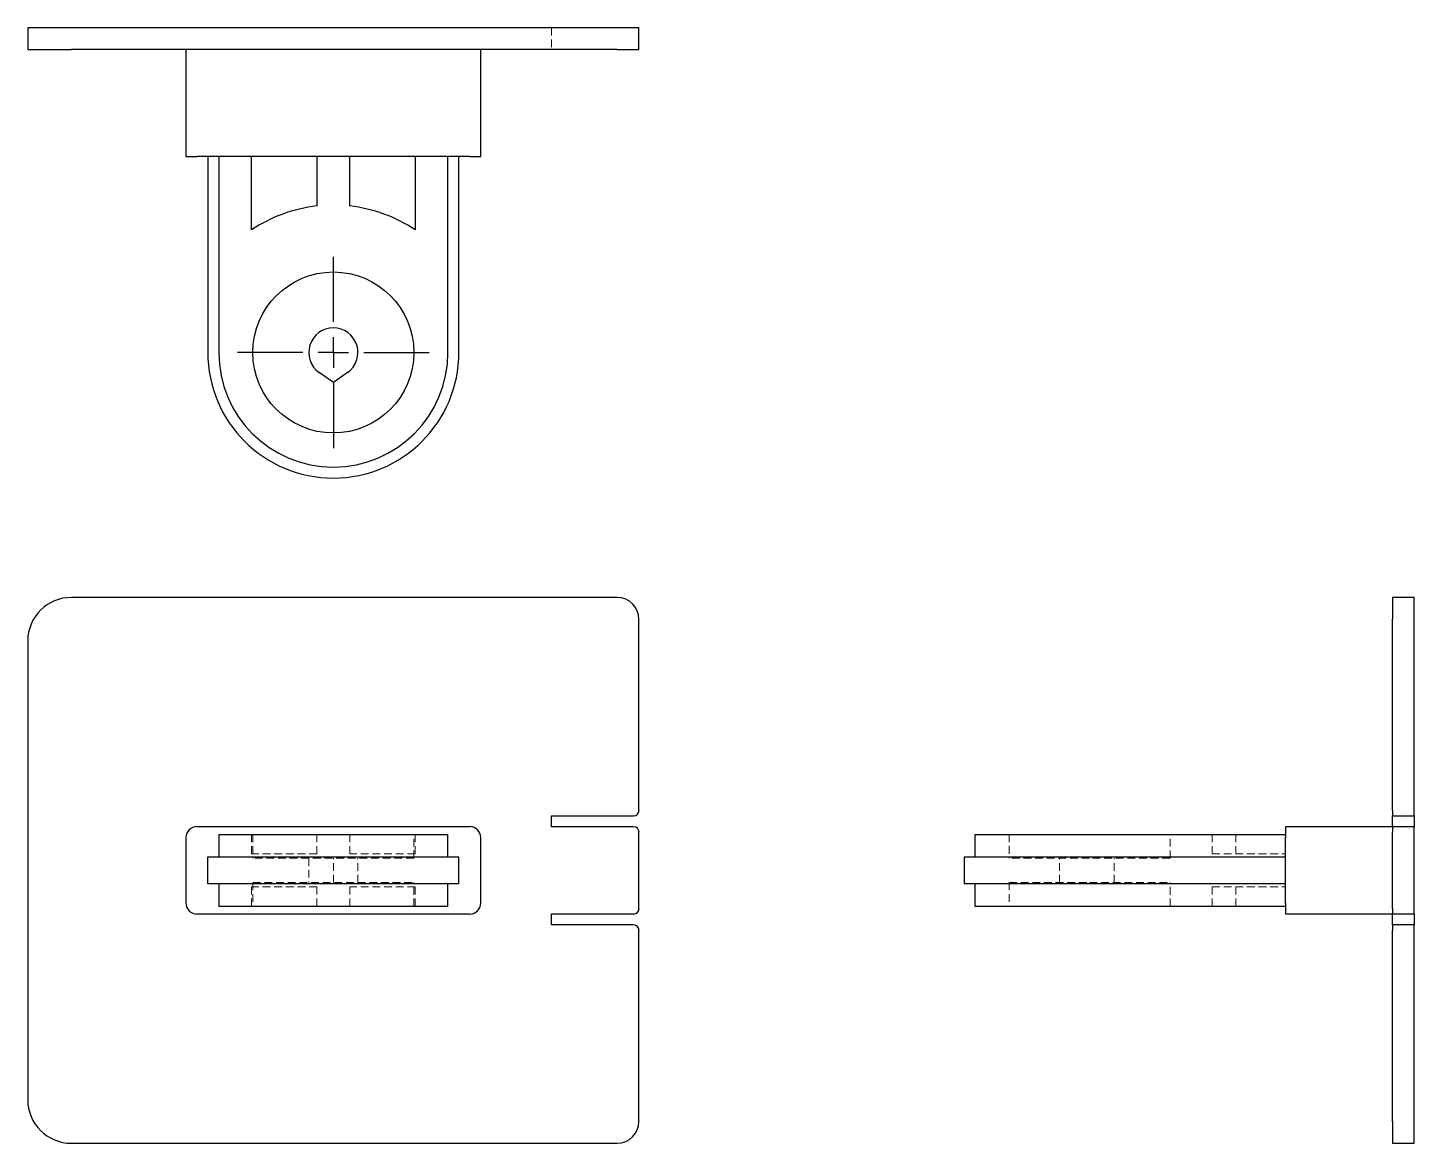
# Model space of a CAD drawing. Header units: millimetres. Extents: x 33 to 260, y 12 to 195.
import ezdxf

# ---------------------------------------------------------------- set-up
doc = ezdxf.new("R2010")
doc.units = ezdxf.units.MM
doc.linetypes.add('HIDDEN', pattern=[1.905, 1.27, -0.635])
doc.layers.add('10', color=7, linetype='Continuous')

# ---------------------------------------------------------------- blocks, each defined once
blk = doc.blocks.new('SW_CENTERMARKSYMBOL_0')
at = {"layer": '10', "color": 0}
for p, q in [((0, 5), (0, 15.67)), ((0, 0), (0, 2.5)), ((-5, 0), (-15.67, 0)), ((0, 0), (-2.5, 0)), ((0, 0), (0, -2.5)), ((0, 0), (2.5, 0)), ((5, 0), (15.67, 0)), ((0, -5), (0, -15.67))]:
    blk.add_line(p, q, dxfattribs=at)

msp = doc.modelspace()

# ---------------------------------------------------------------- linework, layer by layer
at = {"color": 7, "linetype": 'Continuous', "lineweight": 25}
for p, q in [((33, 194.83), (33, 191.26)), ((40.14, 194.83), (33, 194.83)), ((129.43, 194.83), (40.14, 194.83)), ((133, 194.83), (129.43, 194.83)), ((133, 191.26), (133, 194.83)), ((33, 191.26), (40.14, 191.26)), ((129.43, 191.26), (40.14, 191.26)), ((58.89, 191.26), (58.89, 173.76)), ((107.11, 173.76), (107.11, 191.26)), ((129.43, 191.26), (133, 191.26)), ((58.89, 173.76), (60.68, 173.76)), ((105.32, 173.76), (60.68, 173.76)), ((62.46, 173.76), (62.46, 141.71)), ((64.25, 173.76), (64.25, 141.71)), ((69.61, 161.75), (69.61, 173.76)), ((80.32, 173.76), (80.32, 165.66)), ((85.68, 165.66), (85.68, 173.76)), ((96.39, 173.76), (96.39, 161.75)), ((101.75, 141.71), (101.75, 173.76)), ((103.54, 141.71), (103.54, 173.76)), ((105.32, 173.76), (107.11, 173.76)), ((83, 136.79), (80.69, 138.42)), ((85.31, 138.42), (83, 136.79)), ((129.43, 101.64), (40.14, 101.64)), ((259.83, 101.64), (256.26, 101.64)), ((256.26, 101.64), (256.26, 98.07)), ((259.83, 98.07), (259.83, 101.64)), ((133, 66.82), (133, 98.07)), ((256.26, 66.82), (256.26, 98.07)), ((259.83, 66.82), (259.83, 98.07)), ((33, 94.5), (33, 19.5)), ((118.71, 65.93), (132.11, 65.93)), ((118.71, 64.14), (118.71, 65.93)), ((256.26, 66.82), (256.26, 65.93)), ((256.26, 65.93), (259.83, 65.93)), ((256.26, 64.14), (256.26, 65.93)), ((259.83, 65.93), (259.83, 66.82)), ((259.83, 65.93), (259.83, 64.14)), ((105.32, 64.14), (60.68, 64.14)), ((132.11, 64.14), (118.71, 64.14)), ((256.26, 64.14), (238.76, 64.14)), ((238.76, 64.14), (238.76, 62.36)), ((259.83, 64.14), (256.26, 64.14)), ((256.26, 64.14), (256.26, 63.25)), ((259.83, 63.25), (259.83, 64.14)), ((58.89, 62.36), (58.89, 51.64)), ((64.25, 62.89), (64.25, 59.23)), ((64.25, 62.89), (101.75, 62.89)), ((101.75, 59.23), (101.75, 62.89)), ((107.11, 51.64), (107.11, 62.36)), ((133, 50.75), (133, 63.25)), ((187.96, 62.89), (187.96, 59.23)), ((187.96, 62.89), (206.71, 62.89)), ((206.71, 62.89), (238.76, 62.89)), ((238.76, 51.64), (238.76, 62.36)), ((256.26, 50.75), (256.26, 63.25)), ((259.83, 50.75), (259.83, 63.25)), ((62.46, 54.77), (62.46, 59.23)), ((62.46, 59.23), (103.54, 59.23)), ((103.54, 54.77), (103.54, 59.23)), ((186.17, 59.23), (186.17, 54.77)), ((186.17, 59.23), (206.71, 59.23)), ((206.71, 59.23), (238.76, 59.23)), ((103.54, 54.77), (62.46, 54.77)), ((64.25, 54.77), (64.25, 51.11)), ((101.75, 51.11), (101.75, 54.77)), ((206.71, 54.77), (186.17, 54.77)), ((187.96, 54.77), (187.96, 51.11)), ((238.76, 54.77), (206.71, 54.77)), ((101.75, 51.11), (64.25, 51.11)), ((206.71, 51.11), (187.96, 51.11)), ((238.76, 51.11), (206.71, 51.11)), ((238.76, 51.64), (238.76, 49.86)), ((256.26, 50.75), (256.26, 49.86)), ((259.83, 49.86), (259.83, 50.75)), ((60.68, 49.86), (105.32, 49.86)), ((118.71, 49.86), (132.11, 49.86)), ((118.71, 48.07), (118.71, 49.86)), ((132.11, 48.07), (118.71, 48.07)), ((238.76, 49.86), (256.26, 49.86)), ((256.26, 49.86), (259.83, 49.86)), ((256.26, 48.07), (256.26, 49.86)), ((259.83, 48.07), (256.26, 48.07)), ((256.26, 48.07), (256.26, 47.18)), ((259.83, 49.86), (259.83, 48.07)), ((259.83, 47.18), (259.83, 48.07)), ((133, 15.93), (133, 47.18)), ((256.26, 15.93), (256.26, 47.18)), ((259.83, 15.93), (259.83, 47.18)), ((256.26, 15.93), (256.26, 12.36)), ((259.83, 12.36), (259.83, 15.93)), ((40.14, 12.36), (129.43, 12.36)), ((256.26, 12.36), (259.83, 12.36))]:
    msp.add_line(p, q, dxfattribs=at)
at = {"color": 7, "linetype": 'HIDDEN', "lineweight": 18}
for p, q in [((118.71, 194.83), (118.71, 191.26)), ((69.61, 59.68), (69.61, 62.89)), ((69.83, 62.89), (69.83, 58.98)), ((80.32, 59.68), (80.32, 62.89)), ((85.68, 59.68), (85.68, 62.89)), ((96.17, 58.98), (96.17, 62.89)), ((96.39, 59.68), (96.39, 62.89)), ((193.54, 62.89), (193.54, 58.98)), ((219.88, 58.98), (219.88, 62.89)), ((226.75, 59.68), (226.75, 62.89)), ((230.66, 59.68), (230.66, 62.89)), ((80.32, 59.68), (69.61, 59.68)), ((96.17, 58.98), (69.83, 58.98)), ((78.98, 58.98), (78.98, 55.02)), ((83, 55.02), (83, 58.98)), ((96.39, 59.68), (85.68, 59.68)), ((87.02, 55.02), (87.02, 58.98)), ((206.71, 58.98), (193.54, 58.98)), ((201.79, 55.02), (201.79, 58.98)), ((219.88, 58.98), (206.71, 58.98)), ((210.72, 55.02), (210.72, 58.98)), ((226.75, 59.68), (238.76, 59.68)), ((69.83, 55.02), (96.17, 55.02)), ((69.83, 55.02), (69.83, 51.11)), ((96.17, 51.11), (96.17, 55.02)), ((193.54, 55.02), (206.71, 55.02)), ((193.54, 55.02), (193.54, 51.11)), ((206.71, 55.02), (219.88, 55.02)), ((219.88, 51.11), (219.88, 55.02)), ((69.61, 54.32), (69.61, 51.11)), ((80.32, 54.32), (69.61, 54.32)), ((80.32, 54.32), (80.32, 51.11)), ((96.39, 54.32), (85.68, 54.32)), ((85.68, 54.32), (85.68, 51.11)), ((96.39, 54.32), (96.39, 51.11)), ((226.75, 54.32), (238.76, 54.32)), ((226.75, 54.32), (226.75, 51.11)), ((230.66, 54.32), (230.66, 51.11))]:
    msp.add_line(p, q, dxfattribs=at)
at = {"color": 7, "linetype": 'Continuous', "lineweight": 25}
msp.add_circle((83, 141.71), 13.17, dxfattribs=at)
for centre, radius, start, end in [((83, 141.71), 24.11, 96.3794, 123.749), ((83, 141.71), 24.11, 56.251, 83.6206), ((83, 141.71), 4.02, 305.0968, 234.9032), ((83, 141.71), 20.54, 180, 0), ((83, 141.71), 18.75, 180, 0), ((40.14, 94.5), 7.14, 90, 180), ((129.43, 98.07), 3.57, 0, 90), ((132.11, 66.82), 0.893, 270, 0), ((60.68, 62.36), 1.79, 90, 180), ((105.32, 62.36), 1.79, 0, 90), ((132.11, 63.25), 0.893, 0, 90), ((60.68, 51.64), 1.79, 180, 270), ((105.32, 51.64), 1.79, 270, 0), ((132.11, 50.75), 0.893, 270, 0), ((132.11, 47.18), 0.893, 0, 90), ((40.14, 19.5), 7.14, 180, 270), ((129.43, 15.93), 3.57, 270, 0)]:
    msp.add_arc(centre, radius, start, end, dxfattribs=at)

# ---------------------------------------------------------------- block references
at = {"layer": '10'}
msp.add_blockref('SW_CENTERMARKSYMBOL_0', (83, 141.71), dxfattribs=at)

doc.saveas('drawing.dxf')
